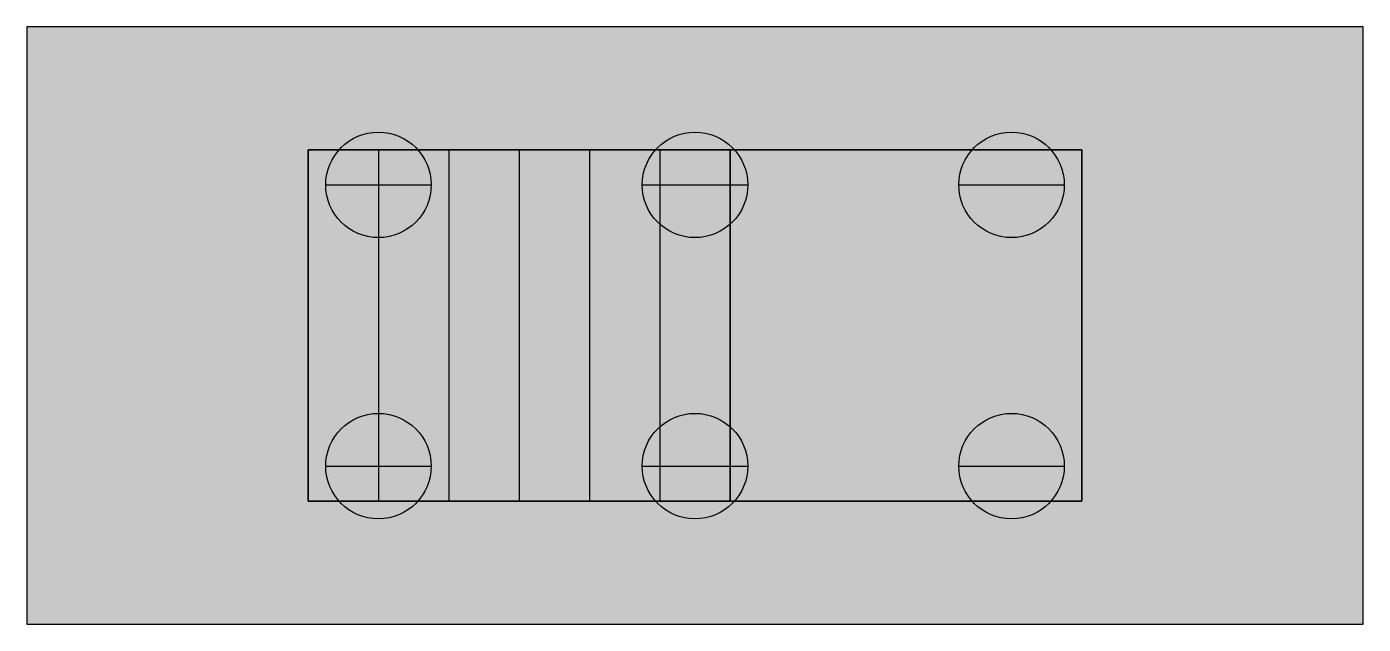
# Model space of a CAD drawing. Header units: inches. Extents: x 0 to 0.95, y 0.012 to 0.438.
import ezdxf

# ---------------------------------------------------------------- set-up
doc = ezdxf.new("R2010")
doc.units = ezdxf.units.IN
doc.layers.add('hrany', color=9, linetype='Continuous')
doc.layers.add('Piny', color=3, linetype='Continuous')

msp = doc.modelspace()

# ---------------------------------------------------------------- hatches: boundary and pattern name
at = {"layer": 'hrany', "lineweight": -3}
h = msp.add_hatch(color=256, dxfattribs=at)
h.dxf.hatch_style = 1
h.paths.add_polyline_path([(0.95, 0.4375), (0, 0.4375), (0, 0.0125), (0.95, 0.0125)])
h.paths.add_polyline_path([(0.2, 0.35), (0.75, 0.35), (0.75, 0.1), (0.2, 0.1)], flags=16)
h = msp.add_hatch(color=7, dxfattribs=at)
h.dxf.hatch_style = 1
h.paths.add_polyline_path([(0.5, 0.35), (0.2, 0.35), (0.2, 0.1), (0.5, 0.1)])
h = msp.add_hatch(color=8, dxfattribs=at)
h.dxf.hatch_style = 1
h.paths.add_polyline_path([(0.75, 0.35), (0.5, 0.35), (0.5, 0.1), (0.75, 0.1)])

# ---------------------------------------------------------------- linework, layer by layer
for p, q in [((0.25, 0.35), (0.25, 0.1)), ((0.3, 0.35), (0.3, 0.1)), ((0.35, 0.35), (0.35, 0.1)), ((0.4, 0.35), (0.4, 0.1)), ((0.45, 0.35), (0.45, 0.1))]:
    msp.add_line(p, q, dxfattribs=at)
for points in [[(0, 0.0125), (0.95, 0.0125), (0.95, 0.4375), (0, 0.4375)], [(0.2, 0.1), (0.75, 0.1), (0.75, 0.35), (0.2, 0.35)]]:
    msp.add_lwpolyline(points, close=True, dxfattribs=at)
at = {"layer": 'hrany', "color": 7, "lineweight": -3}
msp.add_lwpolyline([(0.2, 0.35), (0.5, 0.35), (0.5, 0.1), (0.2, 0.1)], close=True, dxfattribs=at)
at = {"layer": 'hrany', "color": 8, "lineweight": -3}
msp.add_lwpolyline([(0.5, 0.35), (0.75, 0.35), (0.75, 0.1), (0.5, 0.1)], close=True, dxfattribs=at)
at = {"layer": 'Piny', "lineweight": -3}
for p, q in [((0.2125, 0.325), (0.2875, 0.325)), ((0.4375, 0.325), (0.5125, 0.325)), ((0.6625, 0.325), (0.7375, 0.325)), ((0.2125, 0.125), (0.2875, 0.125)), ((0.4375, 0.125), (0.5125, 0.125)), ((0.6625, 0.125), (0.7375, 0.125))]:
    msp.add_line(p, q, dxfattribs=at)
for centre in [(0.25, 0.325), (0.475, 0.325), (0.7, 0.325), (0.25, 0.125), (0.475, 0.125), (0.7, 0.125)]:
    msp.add_circle(centre, 0.0375, dxfattribs=at)

doc.saveas('drawing.dxf')
